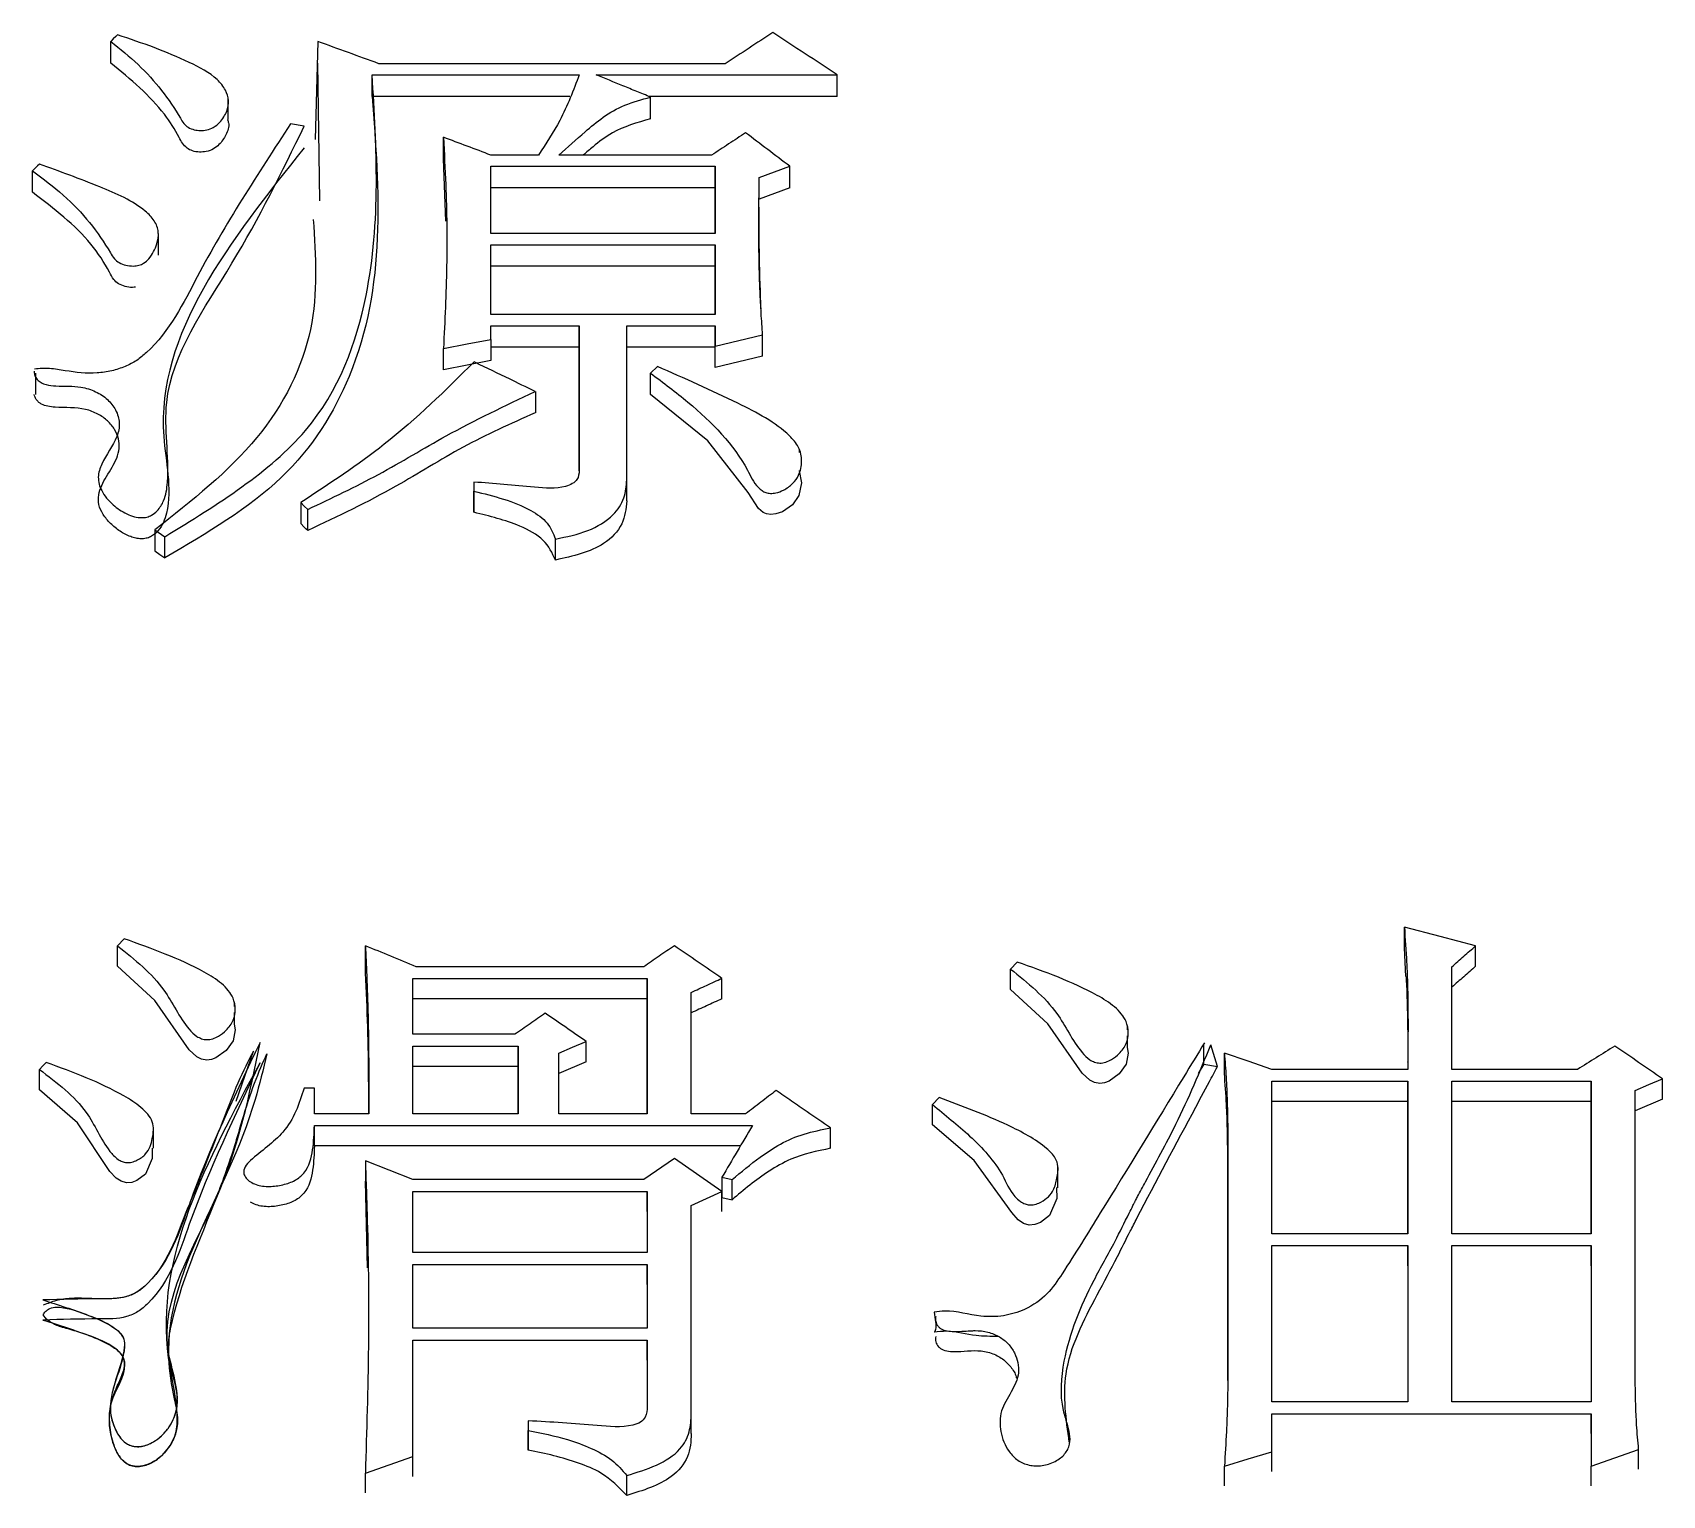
# Model space of a CAD drawing. Header units: millimetres. Extents: x 2371 to 4515, y 843 to 2359.
# Drawn here: x 2886.51 to 2891.7, y 2116.83 to 2121.49 of the extents above; entities that cross this region are included whole.
import ezdxf

# ---------------------------------------------------------------- set-up
doc = ezdxf.new("R2010")
doc.units = ezdxf.units.MM

msp = doc.modelspace()

# ---------------------------------------------------------------- linework, layer by layer
at = {"color": 7, "linetype": 'Continuous', "lineweight": 25}
for p, q in [((2886.7548, 2121.3902), (2886.7548, 2121.4593)), ((2887.4146, 2121.4593), (2887.4066, 2121.1476)), ((2887.4216, 2120.9517), (2887.4146, 2121.3901)), ((2888.7127, 2121.3885), (2887.6093, 2121.3885)), ((2887.5877, 2121.353), (2888.2475, 2121.353)), ((2887.5877, 2121.2841), (2887.5877, 2121.353)), ((2888.3016, 2121.353), (2889.0697, 2121.353)), ((2889.0697, 2121.2841), (2889.0697, 2121.353)), ((2887.1288, 2121.2105), (2887.1288, 2121.2802)), ((2888.218, 2121.2841), (2887.5877, 2121.2841)), ((2889.0697, 2121.2841), (2888.47, 2121.2841)), ((2888.4747, 2121.2132), (2888.4747, 2121.2821)), ((2887.3714, 2121.1898), (2887.3281, 2121.1969)), ((2887.8149, 2121.0855), (2887.8149, 2121.1542)), ((2887.8228, 2120.8873), (2887.8149, 2121.0855)), ((2888.1178, 2121.0973), (2887.9663, 2121.0973)), ((2887.9663, 2121.0617), (2888.6802, 2121.0617)), ((2887.9663, 2120.8476), (2887.9663, 2121.0617)), ((2888.6694, 2121.0973), (2888.1827, 2121.0973)), ((2888.6802, 2121.0617), (2888.6802, 2120.8476)), ((2888.6802, 2120.9931), (2888.6802, 2121.0617)), ((2888.9182, 2120.9931), (2888.9182, 2121.0617)), ((2886.506, 2120.9789), (2886.506, 2121.0475)), ((2888.8209, 2120.9575), (2888.8209, 2121.0261)), ((2888.6802, 2120.9931), (2887.9663, 2120.9931)), ((2888.6802, 2120.8476), (2888.6802, 2120.9931)), ((2888.9182, 2120.9931), (2888.8209, 2120.9575)), ((2886.9069, 2120.7791), (2886.9069, 2120.8481)), ((2888.6802, 2120.8476), (2887.9663, 2120.8476)), ((2887.9663, 2120.8118), (2888.6802, 2120.8118)), ((2887.9663, 2120.5897), (2887.9663, 2120.8118)), ((2888.6802, 2120.8118), (2888.6802, 2120.5897)), ((2888.6802, 2120.7436), (2888.6802, 2120.8118)), ((2888.6802, 2120.7436), (2887.9663, 2120.7436)), ((2888.6802, 2120.5897), (2888.6802, 2120.7436)), ((2888.6802, 2120.5897), (2887.9663, 2120.5897)), ((2887.9663, 2120.5538), (2888.2476, 2120.5538)), ((2887.9663, 2120.5106), (2887.9663, 2120.5538)), ((2888.2476, 2120.5538), (2888.2476, 2120.0922)), ((2888.2476, 2120.4858), (2888.2476, 2120.5538)), ((2888.399, 2120.5538), (2888.6802, 2120.5538)), ((2888.399, 2120.0633), (2888.399, 2120.5538)), ((2888.6802, 2120.5538), (2888.6802, 2120.4891)), ((2888.6802, 2120.4858), (2888.6802, 2120.5538)), ((2887.8149, 2120.414), (2887.8149, 2120.4819)), ((2887.9663, 2120.5106), (2887.9663, 2120.4428)), ((2888.2476, 2120.4858), (2887.9663, 2120.4858)), ((2888.2476, 2120.0922), (2888.2476, 2120.4858)), ((2888.6802, 2120.4858), (2888.399, 2120.4858)), ((2888.6802, 2120.4212), (2888.6802, 2120.4891)), ((2888.6802, 2120.4212), (2888.6802, 2120.4858)), ((2888.8317, 2120.4571), (2888.8317, 2120.525)), ((2887.9663, 2120.4428), (2887.8149, 2120.414)), ((2888.8317, 2120.4571), (2888.6802, 2120.4212)), ((2886.5168, 2120.3345), (2886.5168, 2120.4022)), ((2888.4964, 2120.4243), (2888.4747, 2120.4027)), ((2888.1077, 2120.3447), (2888.1077, 2120.277)), ((2888.9495, 2120.1503), (2888.9495, 2120.1593)), ((2888.399, 2119.996), (2888.399, 2120.0633)), ((2888.9495, 2120.0912), (2888.9495, 2120.0925)), ((2887.9122, 2120.056), (2887.9122, 2120.0271)), ((2887.9122, 2120.056), (2887.9122, 2119.9887)), ((2887.9122, 2119.9598), (2887.9122, 2120.0271)), ((2887.3606, 2119.9908), (2887.3606, 2119.9236)), ((2887.3825, 2119.9016), (2887.3825, 2119.9688)), ((2886.8954, 2119.9038), (2886.9278, 2119.882)), ((2886.8954, 2119.9038), (2886.8954, 2119.8367)), ((2886.9278, 2119.815), (2886.9278, 2119.882)), ((2888.1718, 2119.8077), (2888.1718, 2119.8747)), ((2890.8762, 2118.573), (2890.8762, 2118.6384)), ((2886.7981, 2118.6014), (2886.7764, 2118.5792)), ((2886.7764, 2118.5138), (2886.7764, 2118.5792)), ((2887.5661, 2118.5138), (2887.5661, 2118.5792)), ((2890.8807, 2118.4813), (2890.8762, 2118.573)), ((2891.1033, 2118.5138), (2891.1033, 2118.5792)), ((2888.4531, 2118.5125), (2887.7283, 2118.5125)), ((2889.643, 2118.5273), (2889.6214, 2118.5051)), ((2891.0276, 2118.1854), (2891.0276, 2118.5125)), ((2887.7175, 2118.4754), (2888.4639, 2118.4754)), ((2887.7175, 2118.2971), (2887.7175, 2118.4754)), ((2888.4639, 2118.4754), (2888.4639, 2118.0436)), ((2888.4639, 2118.4101), (2888.4639, 2118.4754)), ((2888.7019, 2118.4101), (2888.7019, 2118.4754)), ((2889.6214, 2118.4398), (2889.6214, 2118.5051)), ((2888.4639, 2118.4101), (2887.7175, 2118.4101)), ((2888.4639, 2118.0436), (2888.4639, 2118.4101)), ((2888.6046, 2118.0436), (2888.6045, 2118.4308)), ((2887.1496, 2118.3862), (2887.1496, 2118.3956)), ((2887.1496, 2118.3305), (2887.1496, 2118.3664)), ((2889.9946, 2118.3119), (2889.9946, 2118.3212)), ((2888.042, 2118.2971), (2887.7175, 2118.2971)), ((2887.7175, 2118.2598), (2888.0529, 2118.2598)), ((2887.7175, 2118.0436), (2887.7175, 2118.2598)), ((2888.0529, 2118.2598), (2888.0529, 2118.0436)), ((2888.0529, 2118.1949), (2888.0529, 2118.2598)), ((2888.2692, 2118.2097), (2888.2692, 2118.2747)), ((2889.9946, 2118.2562), (2889.9946, 2118.292)), ((2890.2812, 2118.1949), (2890.2596, 2118.2636)), ((2887.155, 2118.0837), (2887.2095, 2118.2432)), ((2888.0529, 2118.1949), (2887.7175, 2118.1949)), ((2888.0529, 2118.0436), (2888.0529, 2118.1949)), ((2888.1827, 2118.0436), (2888.1827, 2118.2375)), ((2888.2692, 2118.2097), (2888.1827, 2118.1726)), ((2890.2379, 2118.2023), (2890.2194, 2118.1721)), ((2890.2379, 2118.2023), (2890.2812, 2118.1949)), ((2890.3029, 2118.1726), (2890.3029, 2118.2375)), ((2890.887, 2118.1854), (2890.4543, 2118.1854)), ((2890.4543, 2118.1481), (2890.887, 2118.1481)), ((2890.4543, 2117.6618), (2890.4543, 2118.1481)), ((2890.887, 2118.1481), (2890.887, 2117.6617)), ((2890.887, 2118.0833), (2890.887, 2118.1481)), ((2891.4279, 2118.1854), (2891.0276, 2118.1854)), ((2891.0276, 2118.1481), (2891.4711, 2118.1481)), ((2891.0276, 2117.6617), (2891.0276, 2118.1481)), ((2891.4711, 2118.1481), (2891.4711, 2117.6617)), ((2891.4711, 2118.0833), (2891.4711, 2118.1481)), ((2891.6983, 2118.0907), (2891.6983, 2118.1555)), ((2887.4038, 2118.1257), (2887.3714, 2118.1257)), ((2887.4038, 2118.0436), (2887.4038, 2118.1257)), ((2889.3942, 2118.0959), (2889.3726, 2118.0735)), ((2891.6118, 2117.1871), (2891.6118, 2118.1183)), ((2891.6983, 2118.0907), (2891.6118, 2118.0535)), ((2887.5769, 2118.0436), (2887.4038, 2118.0436)), ((2888.0529, 2118.0436), (2887.7175, 2118.0436)), ((2888.4639, 2118.0436), (2888.1827, 2118.0436)), ((2888.7776, 2118.0436), (2888.6046, 2118.0436)), ((2889.3726, 2118.0088), (2889.3726, 2118.0735)), ((2890.887, 2118.0833), (2890.4543, 2118.0833)), ((2890.887, 2117.6617), (2890.887, 2118.0833)), ((2891.4711, 2118.0833), (2891.0276, 2118.0833)), ((2891.4711, 2117.6617), (2891.4711, 2118.0833)), ((2886.8907, 2117.9349), (2886.8907, 2117.9995)), ((2887.4038, 2118.0063), (2888.7993, 2118.0063)), ((2887.4038, 2117.9417), (2887.4038, 2118.0063)), ((2889.0481, 2117.9342), (2889.0481, 2117.9988)), ((2888.761, 2117.9417), (2887.4038, 2117.9417)), ((2890.3137, 2117.9839), (2890.3137, 2117.1947)), ((2890.3137, 2117.9839), (2890.3137, 2117.9193)), ((2887.7175, 2117.8342), (2887.5661, 2117.8941)), ((2887.5661, 2117.8941), (2887.5661, 2117.8296)), ((2888.5505, 2117.9016), (2888.4531, 2117.8342)), ((2888.7019, 2117.7968), (2888.5505, 2117.9016)), ((2890.3137, 2117.1947), (2890.3137, 2117.9193)), ((2887.1786, 2117.8588), (2887.1786, 2117.8584)), ((2888.4531, 2117.8342), (2887.7175, 2117.8342)), ((2888.7019, 2117.8417), (2888.7344, 2117.8342)), ((2888.7019, 2117.8417), (2888.7019, 2117.7773)), ((2888.7344, 2117.7698), (2888.7344, 2117.8342)), ((2889.7727, 2117.8081), (2889.7727, 2117.873)), ((2887.5728, 2117.5535), (2887.5661, 2117.8296)), ((2887.7175, 2117.7968), (2888.4639, 2117.7968)), ((2887.7175, 2117.6017), (2887.7175, 2117.7968)), ((2888.4639, 2117.7968), (2888.4639, 2117.6017)), ((2888.4639, 2117.7324), (2888.4639, 2117.7968)), ((2888.6046, 2117.7518), (2888.7019, 2117.7968)), ((2888.7019, 2117.7324), (2888.7019, 2117.7968)), ((2888.6046, 2117.0888), (2888.6046, 2117.7518)), ((2888.7019, 2117.7773), (2888.7344, 2117.7698)), ((2890.887, 2117.6617), (2890.4543, 2117.6618)), ((2890.4543, 2117.6242), (2890.887, 2117.6242)), ((2890.4543, 2117.1267), (2890.4543, 2117.6242)), ((2890.887, 2117.6242), (2890.887, 2117.1267)), ((2890.887, 2117.5601), (2890.887, 2117.6242)), ((2891.4711, 2117.6617), (2891.0276, 2117.6617)), ((2891.0276, 2117.6242), (2891.4711, 2117.6242)), ((2891.0276, 2117.1267), (2891.0276, 2117.6242)), ((2891.4711, 2117.6242), (2891.4711, 2117.1267)), ((2891.4711, 2117.5601), (2891.4711, 2117.6242)), ((2888.4639, 2117.6017), (2887.7175, 2117.6017)), ((2887.7175, 2117.5641), (2888.4639, 2117.5641)), ((2887.7175, 2117.3608), (2887.7175, 2117.5641)), ((2888.4639, 2117.5641), (2888.4639, 2117.3608)), ((2888.4639, 2117.5001), (2888.4639, 2117.5641)), ((2889.3834, 2117.3878), (2889.3834, 2117.3984)), ((2888.4639, 2117.3608), (2887.7175, 2117.3608)), ((2887.7175, 2117.3231), (2888.4639, 2117.3231)), ((2887.7175, 2116.9525), (2887.7175, 2117.3231)), ((2888.4639, 2117.3231), (2888.4639, 2117.1115)), ((2888.4639, 2117.2594), (2888.4639, 2117.3231)), ((2890.887, 2117.1267), (2890.4543, 2117.1267)), ((2891.4711, 2117.1267), (2891.0276, 2117.1267)), ((2888.0853, 2117.0661), (2888.0853, 2117.0358)), ((2888.0853, 2117.0661), (2888.0853, 2117.0028)), ((2888.6046, 2117.0255), (2888.6046, 2117.0888)), ((2890.4543, 2117.0888), (2891.4711, 2117.0888)), ((2890.4543, 2116.9676), (2890.4543, 2117.0888)), ((2891.4711, 2117.0888), (2891.4711, 2116.9221)), ((2891.4711, 2117.0255), (2891.4711, 2117.0888)), ((2888.0853, 2116.9725), (2888.0853, 2117.0358)), ((2887.5661, 2116.8994), (2887.7175, 2116.9525)), ((2887.7175, 2116.8893), (2887.7175, 2116.9525)), ((2890.4543, 2116.9045), (2890.4543, 2116.9676)), ((2891.6226, 2116.912), (2891.6226, 2116.9752)), ((2887.5661, 2116.8363), (2887.5661, 2116.8994)), ((2890.3029, 2116.859), (2890.3029, 2116.9221)), ((2891.4711, 2116.859), (2891.4711, 2116.9221)), ((2888.399, 2116.8286), (2888.399, 2116.8918))]:
    msp.add_line(p, q, dxfattribs=at)
at = {"color": 7, "linetype": 'Continuous', "lineweight": 25, "flags": 128}
for points in [[(2886.7764, 2121.4805), (2886.7709, 2121.4751), (2886.7629, 2121.4672), (2886.7548, 2121.4593)], [(2886.5276, 2121.0689), (2886.5221, 2121.0634), (2886.5141, 2121.0555), (2886.506, 2121.0475)], [(2888.8209, 2121.0261), (2888.8696, 2121.0439), (2888.9182, 2121.0617)], [(2887.8149, 2120.4819), (2887.8906, 2120.4963), (2887.9663, 2120.5106)], [(2888.6802, 2120.4891), (2888.756, 2120.507), (2888.8317, 2120.525)], [(2888.4747, 2120.335), (2888.4747, 2120.3597), (2888.4747, 2120.3812), (2888.4747, 2120.4027)], [(2888.9483, 2120.0913), (2888.956, 2120.054), (2888.9472, 2120.0128), (2888.9271, 2119.9838), (2888.8946, 2119.9616), (2888.8742, 2119.9546), (2888.8574, 2119.9527), (2888.8446, 2119.9544), (2888.8333, 2119.9592), (2888.8183, 2119.9714), (2888.7852, 2120.0232), (2888.657, 2120.1871), (2888.4747, 2120.335), (2888.4747, 2120.335)], [(2887.3606, 2119.9908), (2887.3715, 2119.9798), (2887.3824, 2119.9689)], [(2887.3824, 2119.9017), (2887.3769, 2119.9072), (2887.3714, 2119.9127), (2887.3606, 2119.9236)], [(2886.8954, 2119.8367), (2886.9116, 2119.8258), (2886.9278, 2119.815)], [(2891.1033, 2118.5792), (2890.9898, 2118.6088), (2890.8762, 2118.6384)], [(2887.148, 2118.3291), (2887.1516, 2118.3113), (2887.1449, 2118.2768), (2887.1227, 2118.2452), (2887.0903, 2118.2223), (2887.0757, 2118.2169), (2887.0609, 2118.2151), (2887.0446, 2118.2181), (2887.0294, 2118.2257), (2887.0051, 2118.2482), (2886.8959, 2118.4045), (2886.7764, 2118.5138), (2886.7764, 2118.5138)], [(2889.993, 2118.2548), (2889.9965, 2118.237), (2889.9898, 2118.2025), (2889.9676, 2118.1709), (2889.9353, 2118.1479), (2889.9207, 2118.1426), (2889.9059, 2118.1407), (2889.8895, 2118.1438), (2889.8743, 2118.1513), (2889.85, 2118.1738), (2889.7408, 2118.3303), (2889.6214, 2118.4398), (2889.6214, 2118.4398)], [(2888.1827, 2118.2375), (2888.2259, 2118.2561), (2888.2692, 2118.2747)], [(2890.2379, 2118.2023), (2890.2379, 2118.2315), (2890.2379, 2118.2494), (2890.2379, 2118.2673)], [(2886.5493, 2118.2077), (2886.5384, 2118.1966), (2886.5276, 2118.1854)], [(2890.4543, 2118.1854), (2890.3786, 2118.2114), (2890.3029, 2118.2375)], [(2886.5276, 2118.1205), (2886.5276, 2118.1446), (2886.5276, 2118.165), (2886.5276, 2118.1854)], [(2891.6118, 2118.1183), (2891.655, 2118.1369), (2891.6983, 2118.1555)], [(2886.8873, 2117.9349), (2886.8874, 2117.9011), (2886.866, 2117.8517), (2886.8384, 2117.8316), (2886.8219, 2117.8256), (2886.8052, 2117.8241), (2886.7877, 2117.8289), (2886.772, 2117.8389), (2886.7524, 2117.8598), (2886.6492, 2118.015), (2886.5276, 2118.1205), (2886.5276, 2118.1205)], [(2889.7685, 2117.809), (2889.769, 2117.7737), (2889.7461, 2117.7198), (2889.7167, 2117.6976), (2889.6991, 2117.691), (2889.6813, 2117.6894), (2889.6626, 2117.6948), (2889.646, 2117.706), (2889.6254, 2117.7292), (2889.5056, 2117.8948), (2889.3726, 2118.0088), (2889.3726, 2118.0088)], [(2890.3029, 2116.9221), (2890.3786, 2116.9449), (2890.4543, 2116.9676)], [(2891.4711, 2116.9221), (2891.5469, 2116.9487), (2891.6226, 2116.9752)]]:
    msp.add_lwpolyline(points, dxfattribs=at)
at = {"color": 7, "linetype": 'Continuous', "lineweight": 25}
for points, knots in [([(2886.7548, 2121.4593), (2886.7848, 2121.4353), (2886.8753, 2121.3627), (2886.9455, 2121.27), (2886.9863, 2121.1986), (2887.0009, 2121.185), (2887.0199, 2121.1776), (2887.0408, 2121.1751), (2887.0621, 2121.1771), (2887.0845, 2121.1859), (2887.1079, 2121.2058), (2887.1262, 2121.2351), (2887.1328, 2121.2711), (2887.1219, 2121.3064), (2887.0851, 2121.3525), (2887.002, 2121.3956), (2886.8942, 2121.441), (2886.8158, 2121.4673), (2886.7764, 2121.4805)], [0, 0, 0, 0, 0.117103, 0.353724, 0.376614, 0.395602, 0.414782, 0.431323, 0.450524, 0.470069, 0.496423, 0.543443, 0.584386, 0.625263, 0.671715, 0.773941, 0.886489, 1, 1, 1, 1]), ([(2888.8641, 2121.4876), (2888.8389, 2121.4711), (2888.7884, 2121.438), (2888.7379, 2121.405), (2888.7127, 2121.3885)], [0, 0, 0, 0, 0.499999, 1, 1, 1, 1]), ([(2889.0697, 2121.353), (2889.0354, 2121.3755), (2888.9669, 2121.4204), (2888.8984, 2121.4652), (2888.8641, 2121.4876)], [0, 0, 0, 0, 0.5, 1, 1, 1, 1]), ([(2887.1269, 2121.2106), (2887.1282, 2121.2071), (2887.134, 2121.1911), (2887.1234, 2121.1625), (2887.1055, 2121.1346), (2887.0831, 2121.1165), (2887.061, 2121.108), (2887.0374, 2121.1063), (2887.0155, 2121.1098), (2886.9958, 2121.1196), (2886.9824, 2121.1354), (2886.9634, 2121.1729), (2886.9244, 2121.2347), (2886.849, 2121.3135), (2886.7864, 2121.3645), (2886.7548, 2121.3902)], [0, 0, 0, 0, 0.021403, 0.100058, 0.170578, 0.207877, 0.245607, 0.2775, 0.3105, 0.342312, 0.37979, 0.420748, 0.584742, 0.790782, 1, 1, 1, 1]), ([(2886.9278, 2119.882), (2887.0957, 2119.9854), (2887.4253, 2120.1883), (2887.6248, 2120.7381), (2887.6018, 2121.12), (2887.5877, 2121.353)], [0, 0, 0, 0, 0.287943, 0.565415, 1, 1, 1, 1]), ([(2888.2475, 2121.353), (2888.2289, 2121.304), (2888.1957, 2121.2162), (2888.1417, 2121.1337), (2888.1178, 2121.0973)], [0, 0, 0, 0, 0.557901, 1, 1, 1, 1]), ([(2888.4747, 2121.2821), (2888.4601, 2121.2881), (2888.4308, 2121.3001), (2888.3731, 2121.3238), (2888.33, 2121.3414), (2888.3016, 2121.353)], [0, 0, 0, 0, 0.253937, 0.507874, 1, 1, 1, 1]), ([(2887.5877, 2121.2841), (2887.6105, 2120.9825), (2887.6423, 2120.5607), (2887.3246, 2120.048), (2887.0616, 2119.8936), (2886.9278, 2119.815)], [0, 0, 0, 0, 0.5518, 0.771887, 1, 1, 1, 1]), ([(2888.1827, 2121.0973), (2888.2103, 2121.1222), (2888.256, 2121.1632), (2888.3218, 2121.2195), (2888.3914, 2121.2594), (2888.4467, 2121.2745), (2888.4747, 2121.2821)], [0, 0, 0, 0, 0.3349013, 0.5525999, 0.7736255, 1, 1, 1, 1]), ([(2888.4747, 2121.2132), (2888.4318, 2121.2006), (2888.3618, 2121.1802), (2888.2994, 2121.1312), (2888.2705, 2121.1063), (2888.2601, 2121.0973)], [0, 0, 0, 0, 0.503492, 0.820845, 1, 1, 1, 1]), ([(2886.5112, 2120.4089), (2886.5115, 2120.4043), (2886.512, 2120.395), (2886.5202, 2120.3824), (2886.5326, 2120.3722), (2886.5531, 2120.3644), (2886.5964, 2120.3601), (2886.6513, 2120.3635), (2886.7083, 2120.3456), (2886.7467, 2120.3199), (2886.7735, 2120.2852), (2886.7857, 2120.244), (2886.7729, 2120.1834), (2886.7306, 2120.131), (2886.7111, 2120.0713), (2886.7241, 2120.0246), (2886.7579, 2119.9846), (2886.7966, 2119.9577), (2886.829, 2119.9453), (2886.8512, 2119.9419), (2886.8702, 2119.9438), (2886.8878, 2119.9511), (2886.9081, 2119.9681), (2886.9299, 2120.0034), (2886.9455, 2120.1205), (2886.893, 2120.3854), (2887.1581, 2120.7535), (2887.3001, 2121.0441), (2887.3714, 2121.1898)], [0, 0, 0, 0, 0.006979, 0.013925, 0.020645, 0.027359, 0.039158, 0.068779, 0.087565, 0.106337, 0.125711, 0.147046, 0.168852, 0.216529, 0.237968, 0.259695, 0.286308, 0.307882, 0.318004, 0.326525, 0.332753, 0.33899, 0.348555, 0.366353, 0.396306, 0.524136, 0.761431, 1, 1, 1, 1]), ([(2887.3281, 2121.1969), (2887.2239, 2121.0376), (2887.0674, 2120.7983), (2886.9399, 2120.5279), (2886.8389, 2120.4427), (2886.8012, 2120.4231), (2886.7582, 2120.4093), (2886.6937, 2120.3993), (2886.6263, 2120.4073), (2886.5611, 2120.4197), (2886.528, 2120.4172), (2886.5122, 2120.416)], [0, 0, 0, 0, 0.492538, 0.740191, 0.77071, 0.80144, 0.832707, 0.864862, 0.933359, 0.96806, 1, 1, 1, 1]), ([(2887.8149, 2121.1542), (2887.8175, 2121.104), (2887.8247, 2120.9674), (2887.8279, 2120.7434), (2887.8192, 2120.5691), (2887.8149, 2120.4819)], [0, 0, 0, 0, 0.225447, 0.61244, 1, 1, 1, 1]), ([(2888.7776, 2121.1684), (2888.7596, 2121.1566), (2888.7235, 2121.1329), (2888.6875, 2121.1092), (2888.6694, 2121.0973)], [0, 0, 0, 0, 0.499999, 1, 1, 1, 1]), ([(2888.9182, 2121.0617), (2888.8948, 2121.0795), (2888.8479, 2121.1151), (2888.801, 2121.1507), (2888.7776, 2121.1684)], [0, 0, 0, 0, 0.499999, 1, 1, 1, 1]), ([(2887.3714, 2121.121), (2887.1358, 2120.8247), (2886.8419, 2120.4548), (2886.954, 2120.0272), (2886.9241, 2119.9274), (2886.9102, 2119.9047), (2886.8952, 2119.8898), (2886.8825, 2119.8814), (2886.8677, 2119.8762), (2886.8516, 2119.875), (2886.8348, 2119.8772), (2886.8113, 2119.8841), (2886.7829, 2119.8993), (2886.7532, 2119.9235), (2886.7297, 2119.9523), (2886.7152, 2119.9834), (2886.7146, 2120.0258), (2886.7412, 2120.0749), (2886.7718, 2120.1216), (2886.7837, 2120.1628), (2886.7812, 2120.1941), (2886.7686, 2120.2242), (2886.7464, 2120.2515), (2886.715, 2120.2738), (2886.6593, 2120.2957), (2886.6021, 2120.2919), (2886.5547, 2120.2966), (2886.537, 2120.3024), (2886.5256, 2120.3099), (2886.5187, 2120.3173), (2886.5134, 2120.3256), (2886.512, 2120.3316), (2886.5114, 2120.3345)], [0, 0, 0, 0, 0.497456, 0.620857, 0.636346, 0.651276, 0.658077, 0.664325, 0.67016, 0.675991, 0.682204, 0.688976, 0.70417, 0.720933, 0.738108, 0.754604, 0.770049, 0.801248, 0.833208, 0.848775, 0.864425, 0.880247, 0.89615, 0.91217, 0.928663, 0.965077, 0.973828, 0.982053, 0.986245, 0.990754, 0.995583, 1, 1, 1, 1]), ([(2886.506, 2121.0475), (2886.5395, 2121.0222), (2886.641, 2120.9458), (2886.7203, 2120.8463), (2886.7641, 2120.768), (2886.7814, 2120.754), (2886.8028, 2120.746), (2886.8247, 2120.7433), (2886.8448, 2120.7457), (2886.8625, 2120.7535), (2886.8857, 2120.7757), (2886.9021, 2120.8099), (2886.91, 2120.8522), (2886.8963, 2120.8893), (2886.8403, 2120.9453), (2886.7098, 2121.0028), (2886.592, 2121.0455), (2886.5276, 2121.0689)], [0, 0, 0, 0, 0.118687, 0.359196, 0.382949, 0.402078, 0.421221, 0.441113, 0.455768, 0.470498, 0.490908, 0.548404, 0.590662, 0.633125, 0.674263, 0.821867, 1, 1, 1, 1]), ([(2888.8317, 2120.525), (2888.8301, 2120.548), (2888.8277, 2120.5826), (2888.8251, 2120.6286), (2888.8234, 2120.6631), (2888.8225, 2120.689), (2888.8218, 2120.7091), (2888.8214, 2120.7235), (2888.821, 2120.7407), (2888.8207, 2120.758), (2888.8204, 2120.7723), (2888.8202, 2120.7867), (2888.82, 2120.801), (2888.8199, 2120.8182), (2888.8198, 2120.8355), (2888.8198, 2120.8527), (2888.8198, 2120.867), (2888.8198, 2120.8813), (2888.8198, 2120.8957), (2888.8199, 2120.9129), (2888.82, 2120.9272), (2888.8201, 2120.9386), (2888.8201, 2120.9472), (2888.8202, 2120.9544), (2888.8202, 2120.9615), (2888.8203, 2120.9687), (2888.8204, 2120.9773), (2888.8205, 2120.9859), (2888.8205, 2120.993), (2888.8206, 2121.0002), (2888.8207, 2121.0059), (2888.8207, 2121.0116), (2888.8208, 2121.0159), (2888.8208, 2121.0207), (2888.8209, 2121.0241), (2888.8209, 2121.0261)], [0, 0, 0, 0, 0.137495, 0.206243, 0.274991, 0.343739, 0.360926, 0.3953, 0.429674, 0.464048, 0.498422, 0.515609, 0.549982, 0.584356, 0.61873, 0.653104, 0.687478, 0.704665, 0.739038, 0.773412, 0.807786, 0.824973, 0.84216, 0.859347, 0.86794, 0.885127, 0.902314, 0.919501, 0.936688, 0.945281, 0.962468, 0.971061, 0.979655, 0.988248, 1, 1, 1, 1]), ([(2886.8342, 2120.6769), (2886.8308, 2120.6765), (2886.8197, 2120.6752), (2886.8004, 2120.6786), (2886.7792, 2120.687), (2886.7615, 2120.7028), (2886.7392, 2120.7477), (2886.6949, 2120.8179), (2886.6071, 2120.9013), (2886.5399, 2120.9529), (2886.506, 2120.9789)], [0, 0, 0, 0, 0.018476, 0.061789, 0.105489, 0.149477, 0.212223, 0.462546, 0.729106, 1, 1, 1, 1]), ([(2888.8267, 2120.6082), (2888.8267, 2120.6082), (2888.8267, 2120.6081), (2888.8252, 2120.6474), (2888.8215, 2120.7527), (2888.8208, 2120.8453), (2888.8207, 2120.9038), (2888.8207, 2120.9283), (2888.8207, 2120.9307), (2888.8206, 2120.932)], [0, 0, 0, 0, 0.00357, 0.023068, 0.457318, 0.686208, 0.826116, 0.905274, 1, 1, 1, 1]), ([(2887.4001, 2120.8926), (2887.4077, 2120.7756), (2887.4231, 2120.5372), (2887.2459, 2120.1798), (2887.0134, 2119.9967), (2886.8954, 2119.9038)], [0, 0, 0, 0, 0.322113, 0.656114, 1, 1, 1, 1]), ([(2887.9124, 2120.4386), (2887.8213, 2120.3484), (2887.6573, 2120.1859), (2887.4519, 2120.0508), (2887.3606, 2119.9908)], [0, 0, 0, 0, 0.55543, 1, 1, 1, 1]), ([(2888.1074, 2120.3449), (2888.0792, 2120.3584), (2888.0326, 2120.3808), (2887.9676, 2120.4121), (2887.9308, 2120.4298), (2887.9124, 2120.4386)], [0, 0, 0, 0, 0.433599, 0.716799, 1, 1, 1, 1]), ([(2886.5168, 2120.3349), (2886.5168, 2120.3378), (2886.5168, 2120.3423), (2886.5168, 2120.3471), (2886.5168, 2120.3491), (2886.5168, 2120.3495), (2886.5168, 2120.3496), (2886.5168, 2120.3574), (2886.5168, 2120.3652), (2886.5168, 2120.3885), (2886.5168, 2120.3969), (2886.5168, 2120.4026)], [0, 0, 0, 0, 0.098322, 0.150223, 0.156042, 0.157925, 0.159189, 0.159644, 0.360233, 0.564728, 1, 1, 1, 1]), ([(2888.4747, 2120.4027), (2888.5151, 2120.3726), (2888.6368, 2120.2815), (2888.7565, 2120.1582), (2888.8042, 2120.0513), (2888.8285, 2120.0289), (2888.8416, 2120.0217), (2888.8573, 2120.0192), (2888.8771, 2120.0216), (2888.9026, 2120.0314), (2888.9293, 2120.0504), (2888.951, 2120.0821), (2888.9591, 2120.1226), (2888.9502, 2120.1675), (2888.8887, 2120.2379), (2888.7298, 2120.3213), (2888.5824, 2120.3863), (2888.4964, 2120.4243)], [0, 0, 0, 0, 0.117023, 0.353532, 0.409689, 0.421913, 0.431957, 0.442101, 0.453679, 0.472075, 0.49977, 0.527462, 0.568321, 0.610802, 0.649012, 0.795156, 1, 1, 1, 1]), ([(2887.3825, 2119.9688), (2887.4589, 2120.0049), (2887.6118, 2120.0772), (2887.8389, 2120.2173), (2888.0113, 2120.299), (2888.1073, 2120.3445)], [0, 0, 0, 0, 0.306675, 0.613603, 1, 1, 1, 1]), ([(2888.1073, 2120.2769), (2888.0291, 2120.2417), (2887.8735, 2120.1719), (2887.6499, 2120.0283), (2887.478, 2119.9469), (2887.3825, 2119.9016)], [0, 0, 0, 0, 0.309662, 0.616334, 1, 1, 1, 1]), ([(2888.2476, 2120.0922), (2888.2467, 2120.0825), (2888.2453, 2120.0669), (2888.2261, 2120.05), (2888.1819, 2120.0327), (2888.0711, 2120.0437), (2887.9754, 2120.0512), (2887.9122, 2120.056)], [0, 0, 0, 0, 0.100834, 0.16221, 0.226726, 0.489604, 1, 1, 1, 1]), ([(2888.1718, 2119.8747), (2888.2072, 2119.8819), (2888.2766, 2119.8959), (2888.3554, 2119.944), (2888.3945, 2120.0044), (2888.3975, 2120.0437), (2888.399, 2120.0633)], [0, 0, 0, 0, 0.292672, 0.574648, 0.788772, 1, 1, 1, 1]), ([(2887.9122, 2120.0271), (2887.9759, 2120.0113), (2888.0637, 2119.9895), (2888.1503, 2119.928), (2888.1647, 2119.8923), (2888.1718, 2119.8747)], [0, 0, 0, 0, 0.572425, 0.789887, 1, 1, 1, 1]), ([(2887.9122, 2119.9887), (2887.9122, 2119.9855), (2887.9122, 2119.9801), (2887.9122, 2119.9725), (2887.9122, 2119.9662), (2887.9122, 2119.9619), (2887.9122, 2119.9598)], [0, 0, 0, 0, 0.34, 0.56, 0.78, 1, 1, 1, 1]), ([(2888.1718, 2119.8077), (2888.1614, 2119.8298), (2888.1401, 2119.8751), (2888.0421, 2119.9277), (2887.9619, 2119.9475), (2887.9122, 2119.9598)], [0, 0, 0, 0, 0.267334, 0.547158, 1, 1, 1, 1]), ([(2888.399, 2119.996), (2888.3965, 2119.9711), (2888.3914, 2119.9207), (2888.3167, 2119.8402), (2888.2274, 2119.8202), (2888.1718, 2119.8077)], [0, 0, 0, 0, 0.26941, 0.545308, 1, 1, 1, 1]), ([(2890.8762, 2118.6384), (2890.8789, 2118.6008), (2890.882, 2118.5585), (2890.8841, 2118.5137), (2890.8846, 2118.5019), (2890.8851, 2118.4901), (2890.8856, 2118.4759), (2890.886, 2118.4618), (2890.8864, 2118.4476), (2890.8868, 2118.4335), (2890.8871, 2118.4193), (2890.8873, 2118.4051), (2890.8875, 2118.391), (2890.8876, 2118.3768), (2890.8877, 2118.3626), (2890.8878, 2118.3484), (2890.8879, 2118.3342), (2890.8879, 2118.32), (2890.8878, 2118.3058), (2890.8878, 2118.2916), (2890.8878, 2118.2798), (2890.8877, 2118.2703), (2890.8877, 2118.2632), (2890.8876, 2118.2561), (2890.8876, 2118.249), (2890.8875, 2118.2419), (2890.8874, 2118.2348), (2890.8874, 2118.2277), (2890.8873, 2118.2206), (2890.8873, 2118.2135), (2890.8872, 2118.2064), (2890.8871, 2118.197), (2890.887, 2118.19), (2890.887, 2118.1854)], [0, 0, 0, 0, 0.250151, 0.281419, 0.297053, 0.328322, 0.35959, 0.390858, 0.422126, 0.453395, 0.484663, 0.515931, 0.5472, 0.578468, 0.609736, 0.641004, 0.672273, 0.703541, 0.734809, 0.766077, 0.797346, 0.81298, 0.828614, 0.844248, 0.859882, 0.875516, 0.891151, 0.906785, 0.922419, 0.938053, 0.953687, 0.969321, 1, 1, 1, 1]), ([(2886.7764, 2118.5792), (2886.8315, 2118.5348), (2886.929, 2118.4562), (2886.9755, 2118.343), (2887.0233, 2118.2932), (2887.0437, 2118.2826), (2887.0617, 2118.2789), (2887.0809, 2118.2825), (2887.1023, 2118.2929), (2887.1266, 2118.3118), (2887.1475, 2118.341), (2887.1536, 2118.3768), (2887.1461, 2118.4188), (2887.1102, 2118.4613), (2886.9966, 2118.5307), (2886.8861, 2118.5701), (2886.7981, 2118.6014)], [0, 0, 0, 0, 0.207529, 0.367372, 0.400835, 0.41667, 0.431354, 0.448141, 0.466694, 0.497248, 0.538464, 0.578549, 0.61996, 0.682145, 0.746849, 1, 1, 1, 1]), ([(2887.5661, 2118.5792), (2887.5675, 2118.5477), (2887.5694, 2118.5084), (2887.5712, 2118.4651), (2887.5717, 2118.4513), (2887.5721, 2118.4415), (2887.5724, 2118.4316), (2887.573, 2118.4158), (2887.5735, 2118.4001), (2887.574, 2118.3843), (2887.5744, 2118.3685), (2887.5748, 2118.3527), (2887.5752, 2118.333), (2887.5755, 2118.3172), (2887.5758, 2118.3014), (2887.576, 2118.2856), (2887.5762, 2118.2698), (2887.5764, 2118.254), (2887.5765, 2118.2422), (2887.5766, 2118.2323), (2887.5767, 2118.2224), (2887.5767, 2118.2145), (2887.5768, 2118.2046), (2887.5768, 2118.1967), (2887.5769, 2118.1888), (2887.5769, 2118.1809), (2887.5769, 2118.1729), (2887.5769, 2118.1631), (2887.5769, 2118.1551), (2887.577, 2118.1472), (2887.577, 2118.1393), (2887.577, 2118.1314), (2887.577, 2118.1215), (2887.577, 2118.1136), (2887.577, 2118.1056), (2887.577, 2118.0977), (2887.577, 2118.0898), (2887.577, 2118.0799), (2887.5769, 2118.073), (2887.5769, 2118.066), (2887.5769, 2118.0621), (2887.5769, 2118.0571), (2887.5769, 2118.0531), (2887.5769, 2118.0483), (2887.5769, 2118.0455), (2887.5769, 2118.0436)], [0, 0, 0, 0, 0.176928, 0.221159, 0.243275, 0.254333, 0.276449, 0.298565, 0.342797, 0.364913, 0.387029, 0.431261, 0.453377, 0.497609, 0.519725, 0.54184, 0.586072, 0.608188, 0.630304, 0.65242, 0.663478, 0.685594, 0.696652, 0.718768, 0.729826, 0.740884, 0.763, 0.774058, 0.796174, 0.807232, 0.818289, 0.840405, 0.851463, 0.873579, 0.884637, 0.895695, 0.917811, 0.928869, 0.950985, 0.956514, 0.967572, 0.973101, 0.984159, 0.989688, 1, 1, 1, 1]), ([(2887.7283, 2118.5125), (2887.7013, 2118.5236), (2887.6472, 2118.5458), (2887.5931, 2118.5681), (2887.5661, 2118.5792)], [0, 0, 0, 0, 0.4999992, 1, 1, 1, 1]), ([(2888.5505, 2118.5792), (2888.5342, 2118.5681), (2888.5018, 2118.5458), (2888.4693, 2118.5236), (2888.4531, 2118.5125)], [0, 0, 0, 0, 0.499998, 1, 1, 1, 1]), ([(2888.7019, 2118.4754), (2888.6767, 2118.4927), (2888.6262, 2118.5273), (2888.5757, 2118.5619), (2888.5505, 2118.5792)], [0, 0, 0, 0, 0.4999988, 1, 1, 1, 1]), ([(2891.0276, 2118.5125), (2891.0402, 2118.5236), (2891.0655, 2118.5458), (2891.0907, 2118.5681), (2891.1033, 2118.5792)], [0, 0, 0, 0, 0.5000004, 1, 1, 1, 1]), ([(2887.5768, 2118.0436), (2887.5768, 2118.0854), (2887.5769, 2118.185), (2887.5735, 2118.3417), (2887.5686, 2118.4564), (2887.5661, 2118.5138)], [0, 0, 0, 0, 0.2657714, 0.632843, 1, 1, 1, 1]), ([(2889.6214, 2118.5051), (2889.6764, 2118.4606), (2889.7739, 2118.3819), (2889.8205, 2118.2686), (2889.8683, 2118.2188), (2889.8886, 2118.2081), (2889.9066, 2118.2044), (2889.9259, 2118.2081), (2889.9473, 2118.2184), (2889.9716, 2118.2374), (2889.9925, 2118.2666), (2889.9986, 2118.3025), (2889.991, 2118.3444), (2889.9551, 2118.387), (2889.8416, 2118.4565), (2889.7311, 2118.4959), (2889.643, 2118.5273)], [0, 0, 0, 0, 0.207529, 0.367373, 0.400836, 0.41667, 0.431354, 0.448141, 0.466694, 0.497248, 0.538464, 0.578549, 0.619959, 0.682144, 0.746848, 1, 1, 1, 1]), ([(2891.1033, 2118.5138), (2891.0907, 2118.5027), (2891.0655, 2118.4805), (2891.0402, 2118.4583), (2891.0276, 2118.4472)], [0, 0, 0, 0, 0.499998, 1, 1, 1, 1]), ([(2888.6045, 2118.4308), (2888.6208, 2118.4383), (2888.6532, 2118.4531), (2888.6857, 2118.468), (2888.7019, 2118.4754)], [0, 0, 0, 0, 0.499999, 1, 1, 1, 1]), ([(2890.8825, 2118.4815), (2890.8823, 2118.481), (2890.8819, 2118.4804), (2890.8838, 2118.4366), (2890.8866, 2118.3451), (2890.8871, 2118.2666), (2890.8871, 2118.2202), (2890.8871, 2118.2082), (2890.8872, 2118.209), (2890.8872, 2118.2092)], [0, 0, 0, 0, 0.0810768, 0.1174488, 0.5565368, 0.7543349, 0.8942705, 0.9630501, 1, 1, 1, 1]), ([(2888.7019, 2118.4101), (2888.6857, 2118.4027), (2888.6532, 2118.3879), (2888.6208, 2118.3731), (2888.6045, 2118.3657)], [0, 0, 0, 0, 0.499998, 1, 1, 1, 1]), ([(2888.1394, 2118.364), (2888.1232, 2118.3528), (2888.0907, 2118.3305), (2888.0583, 2118.3082), (2888.042, 2118.2971)], [0, 0, 0, 0, 0.499998, 1, 1, 1, 1]), ([(2888.2692, 2118.2747), (2888.2476, 2118.2896), (2888.2043, 2118.3194), (2888.161, 2118.3491), (2888.1394, 2118.364)], [0, 0, 0, 0, 0.499999, 1, 1, 1, 1]), ([(2886.5385, 2117.4511), (2886.5875, 2117.4356), (2886.6646, 2117.4112), (2886.7492, 2117.3761), (2886.7848, 2117.3476), (2886.7996, 2117.3254), (2886.7959, 2117.2374), (2886.734, 2117.1414), (2886.7672, 2117.0396), (2886.7882, 2117.0064), (2886.8072, 2116.992), (2886.8226, 2116.9855), (2886.8399, 2116.9829), (2886.8586, 2116.985), (2886.8776, 2116.9916), (2886.8998, 2117.0039), (2886.9234, 2117.0232), (2886.9501, 2117.0569), (2886.9844, 2117.1469), (2886.8719, 2117.3973), (2887.1313, 2117.7782), (2887.1975, 2118.1063), (2887.2307, 2118.271)], [0, 0, 0, 0, 0.062139, 0.097741, 0.110846, 0.121745, 0.134474, 0.241844, 0.272517, 0.28985, 0.296872, 0.303283, 0.310072, 0.317098, 0.324991, 0.334204, 0.348814, 0.364868, 0.393646, 0.487371, 0.742662, 1, 1, 1, 1]), ([(2887.2307, 2118.271), (2887.1502, 2118.103), (2887.0295, 2117.8511), (2886.9416, 2117.5643), (2886.8444, 2117.4775), (2886.7921, 2117.4538), (2886.6859, 2117.4552), (2886.5976, 2117.4528), (2886.5385, 2117.4511)], [0, 0, 0, 0, 0.500155, 0.749433, 0.782567, 0.811815, 0.874052, 1, 1, 1, 1]), ([(2890.2397, 2118.2703), (2890.2177, 2118.2343), (2890.1073, 2118.054), (2889.9575, 2117.8079), (2889.8139, 2117.5768), (2889.7422, 2117.4682), (2889.6758, 2117.4208), (2889.5998, 2117.3978), (2889.5115, 2117.3961), (2889.4396, 2117.4199), (2889.3894, 2117.4135), (2889.3779, 2117.412)], [0, 0, 0, 0, 0.101091, 0.505417, 0.686144, 0.747623, 0.809949, 0.856214, 0.902538, 0.977672, 1, 1, 1, 1]), ([(2889.3834, 2117.3984), (2889.3828, 2117.3932), (2889.3817, 2117.3825), (2889.3884, 2117.3699), (2889.3965, 2117.3615), (2889.4076, 2117.3548), (2889.4316, 2117.3491), (2889.4621, 2117.3509), (2889.4896, 2117.3527), (2889.5174, 2117.3541), (2889.5502, 2117.3502), (2889.5869, 2117.335), (2889.6159, 2117.3117), (2889.6353, 2117.283), (2889.6464, 2117.2516), (2889.6494, 2117.2084), (2889.6247, 2117.1571), (2889.5865, 2117.0986), (2889.587, 2117.0309), (2889.6078, 2116.9765), (2889.6379, 2116.9438), (2889.6615, 2116.9307), (2889.6808, 2116.9247), (2889.7013, 2116.922), (2889.7227, 2116.9231), (2889.7437, 2116.9281), (2889.7634, 2116.9365), (2889.7808, 2116.9472), (2889.7946, 2116.9602), (2889.8044, 2116.9752), (2889.8159, 2117.0077), (2889.8045, 2117.0505), (2889.7776, 2117.1362), (2889.79, 2117.2957), (2889.8621, 2117.4742), (2889.9499, 2117.6257), (2889.9884, 2117.7057), (2890.0087, 2117.746), (2890.0148, 2117.7579), (2890.0168, 2117.7618), (2890.0183, 2117.7647), (2890.0213, 2117.7705), (2890.0326, 2117.7917), (2890.0751, 2117.8728), (2890.1639, 2118.0311), (2890.2246, 2118.1786), (2890.2596, 2118.2636)], [0, 0, 0, 0, 0.00737, 0.015009, 0.018555, 0.022128, 0.030111, 0.045178, 0.055064, 0.060343, 0.075509, 0.090437, 0.104896, 0.120548, 0.135595, 0.150698, 0.180779, 0.211233, 0.242231, 0.273349, 0.290015, 0.297441, 0.304692, 0.312416, 0.319982, 0.327794, 0.336224, 0.34425, 0.351944, 0.359644, 0.367692, 0.398957, 0.418859, 0.492604, 0.619034, 0.682459, 0.727701, 0.740175, 0.743874, 0.745883, 0.74615, 0.748384, 0.7547, 0.77878, 0.872725, 1, 1, 1, 1]), ([(2891.5469, 2118.2598), (2891.527, 2118.2474), (2891.4874, 2118.2226), (2891.4477, 2118.1978), (2891.4279, 2118.1854)], [0, 0, 0, 0, 0.5, 1, 1, 1, 1]), ([(2891.6983, 2118.1555), (2891.6731, 2118.1729), (2891.6226, 2118.2077), (2891.5721, 2118.2425), (2891.5469, 2118.2598)], [0, 0, 0, 0, 0.499999, 1, 1, 1, 1]), ([(2886.5276, 2118.1854), (2886.5838, 2118.1427), (2886.6831, 2118.0672), (2886.7256, 2117.9534), (2886.7708, 2117.9025), (2886.7906, 2117.8914), (2886.8059, 2117.8876), (2886.8228, 2117.8895), (2886.8447, 2117.8979), (2886.876, 2117.9207), (2886.889, 2117.9657), (2886.8951, 2118.0201), (2886.8524, 2118.0667), (2886.7434, 2118.136), (2886.6354, 2118.1759), (2886.5493, 2118.2077)], [0, 0, 0, 0, 0.207996, 0.367554, 0.405471, 0.419369, 0.432328, 0.447278, 0.463534, 0.497494, 0.558303, 0.619645, 0.682126, 0.746669, 1, 1, 1, 1]), ([(2887.2307, 2118.206), (2887.1502, 2118.0382), (2887.0294, 2117.7866), (2886.9415, 2117.5), (2886.8442, 2117.4134), (2886.7919, 2117.3899), (2886.6858, 2117.3913), (2886.5975, 2117.3889), (2886.5385, 2117.3872)], [0, 0, 0, 0, 0.500153, 0.749421, 0.782538, 0.811803, 0.874043, 1, 1, 1, 1]), ([(2886.5385, 2117.3872), (2886.591, 2117.3707), (2886.6686, 2117.3464), (2886.7551, 2117.3092), (2886.7879, 2117.281), (2886.7977, 2117.2611), (2886.8042, 2117.2086), (2886.7527, 2117.1459), (2886.7483, 2117.0606), (2886.7572, 2117.0073), (2886.773, 2116.9657), (2886.79, 2116.9412), (2886.8098, 2116.9267), (2886.828, 2116.9205), (2886.8481, 2116.9201), (2886.8733, 2116.9259), (2886.9024, 2116.9411), (2886.9372, 2116.9738), (2886.9665, 2117.0234), (2886.9689, 2117.1269), (2886.8634, 2117.5278), (2887.0627, 2117.8959), (2887.2307, 2118.206)], [0, 0, 0, 0, 0.066326, 0.098069, 0.114802, 0.122366, 0.12991, 0.194026, 0.225577, 0.257771, 0.274923, 0.290948, 0.299033, 0.306308, 0.31368, 0.322028, 0.336671, 0.353914, 0.385654, 0.416675, 0.50855, 1, 1, 1, 1]), ([(2887.2524, 2118.2352), (2887.2406, 2118.1861), (2887.1495, 2117.8066), (2886.8982, 2117.5104), (2886.9508, 2117.1594), (2886.9704, 2117.0793), (2886.9647, 2117.0256), (2886.9427, 2116.9823), (2886.9137, 2116.9503), (2886.8827, 2116.9297), (2886.856, 2116.9212), (2886.837, 2116.9203), (2886.8248, 2116.922), (2886.8138, 2116.9256), (2886.8011, 2116.9325), (2886.7888, 2116.9439), (2886.7758, 2116.9624), (2886.768, 2116.9793), (2886.7636, 2116.9918), (2886.7622, 2116.996), (2886.7512, 2117.0315), (2886.745, 2117.0942), (2886.7703, 2117.1685), (2886.7937, 2117.2144), (2886.8007, 2117.2454), (2886.796, 2117.2702), (2886.7646, 2117.3057), (2886.7, 2117.3338), (2886.6373, 2117.354), (2886.5978, 2117.3643), (2886.5796, 2117.371), (2886.5661, 2117.3783), (2886.5508, 2117.3888), (2886.544, 2117.3978), (2886.5394, 2117.4038)], [0, 0, 0, 0, 0.063403, 0.490083, 0.555845, 0.585953, 0.612335, 0.635418, 0.654818, 0.670315, 0.682341, 0.687426, 0.692125, 0.696624, 0.701068, 0.709996, 0.718666, 0.732514, 0.736768, 0.73811, 0.738909, 0.79149, 0.829877, 0.853354, 0.86561, 0.876875, 0.890063, 0.92862, 0.960137, 0.969562, 0.976521, 0.982326, 0.987997, 1, 1, 1, 1]), ([(2886.5394, 2117.4038), (2886.5419, 2117.4074), (2886.5452, 2117.4121), (2886.5512, 2117.4179), (2886.5601, 2117.4236), (2886.5737, 2117.4289), (2886.6184, 2117.4271), (2886.6852, 2117.4021), (2886.7528, 2117.3748), (2886.7875, 2117.3452), (2886.7991, 2117.3245), (2886.7993, 2117.2381), (2886.7355, 2117.1464), (2886.7654, 2117.0462), (2886.7829, 2117.0116), (2886.8046, 2116.9932), (2886.8187, 2116.9871), (2886.8299, 2116.9844), (2886.8418, 2116.9837), (2886.8593, 2116.9855), (2886.8825, 2116.9934), (2886.909, 2117.0104), (2886.9337, 2117.0349), (2886.9541, 2117.0663), (2886.9841, 2117.1518), (2886.9273, 2117.2504), (2886.9647, 2117.481), (2887.0641, 2117.6938), (2887.1389, 2117.9045), (2887.1635, 2117.9865), (2887.1831, 2118.0542), (2887.2141, 2118.1498), (2887.2395, 2118.2064), (2887.2524, 2118.2352)], [0, 0, 0, 0, 0.007115, 0.009283, 0.013168, 0.022788, 0.029323, 0.067396, 0.105312, 0.117519, 0.126527, 0.138469, 0.245589, 0.268554, 0.290817, 0.300477, 0.304973, 0.309414, 0.313965, 0.318785, 0.329689, 0.342801, 0.358258, 0.375878, 0.395342, 0.489004, 0.523993, 0.742498, 0.828477, 0.854871, 0.870121, 0.933939, 1, 1, 1, 1]), ([(2887.2095, 2118.2432), (2887.1932, 2118.2119), (2887.161, 2118.1501), (2887.1039, 2117.9991), (2887.0556, 2117.8804), (2887.0212, 2117.7936), (2886.9723, 2117.6808), (2886.9417, 2117.5653), (2886.846, 2117.4786), (2886.8083, 2117.4606), (2886.7637, 2117.454), (2886.7035, 2117.454), (2886.6411, 2117.4589), (2886.5804, 2117.4505), (2886.5535, 2117.4396), (2886.5401, 2117.4342)], [0, 0, 0, 0, 0.127271, 0.250947, 0.419961, 0.470254, 0.498152, 0.744763, 0.775002, 0.804533, 0.835455, 0.868351, 0.930416, 0.965226, 1, 1, 1, 1]), ([(2889.8087, 2116.9986), (2889.7985, 2117.0716), (2889.7757, 2117.2333), (2889.8759, 2117.428), (2889.9557, 2117.5751), (2889.996, 2117.6569), (2890.078, 2117.8162), (2890.1657, 2117.9786), (2890.2492, 2118.1356), (2890.2717, 2118.1774), (2890.2784, 2118.1897), (2890.2805, 2118.1935), (2890.2812, 2118.1949)], [0, 0, 0, 0, 0.170464, 0.377976, 0.481664, 0.549904, 0.585303, 0.888417, 0.96815, 0.99006, 0.996526, 1, 1, 1, 1]), ([(2890.3029, 2118.2375), (2890.3048, 2118.2119), (2890.3087, 2118.1606), (2890.3124, 2118.0761), (2890.3132, 2118.0171), (2890.3137, 2117.9839)], [0, 0, 0, 0, 0.303893, 0.607799, 1, 1, 1, 1]), ([(2890.3137, 2117.9193), (2890.3133, 2117.945), (2890.3126, 2117.9965), (2890.3097, 2118.081), (2890.3053, 2118.1396), (2890.3029, 2118.1726)], [0, 0, 0, 0, 0.304283, 0.608582, 1, 1, 1, 1]), ([(2887.3714, 2118.1257), (2887.3551, 2118.0761), (2887.3256, 2117.9865), (2887.2263, 2117.9207), (2887.1809, 2117.8767), (2887.1767, 2117.8553), (2887.1854, 2117.8384), (2887.1994, 2117.8264), (2887.2241, 2117.8152), (2887.2609, 2117.8105), (2887.3036, 2117.8169), (2887.3434, 2117.83), (2887.3853, 2117.8664), (2887.4009, 2117.9299), (2887.4028, 2117.9808), (2887.4038, 2118.0063)], [0, 0, 0, 0, 0.231115, 0.416996, 0.453479, 0.487626, 0.51108, 0.53533, 0.560619, 0.61156, 0.663004, 0.713338, 0.761901, 0.881097, 1, 1, 1, 1]), ([(2888.875, 2118.1183), (2888.8588, 2118.1058), (2888.8263, 2118.081), (2888.7939, 2118.0561), (2888.7776, 2118.0436)], [0, 0, 0, 0, 0.499999, 1, 1, 1, 1]), ([(2889.0481, 2117.9988), (2889.0231, 2118.016), (2888.9818, 2118.0446), (2888.9241, 2118.0844), (2888.8914, 2118.107), (2888.875, 2118.1183)], [0, 0, 0, 0, 0.43259, 0.716295, 1, 1, 1, 1]), ([(2889.3726, 2118.0735), (2889.413, 2118.0408), (2889.4978, 2117.9722), (2889.5895, 2117.8738), (2889.6201, 2117.7944), (2889.6502, 2117.7659), (2889.6661, 2117.7568), (2889.6804, 2117.7532), (2889.6959, 2117.7539), (2889.7161, 2117.7604), (2889.7382, 2117.7746), (2889.7603, 2117.7996), (2889.7688, 2117.8352), (2889.7758, 2117.8713), (2889.7651, 2117.9069), (2889.7143, 2117.9562), (2889.5895, 2118.0231), (2889.4683, 2118.0683), (2889.3942, 2118.0959)], [0, 0, 0, 0, 0.145124, 0.304252, 0.383323, 0.40611, 0.420719, 0.431527, 0.442364, 0.458238, 0.484495, 0.512276, 0.553409, 0.599258, 0.628708, 0.668116, 0.797317, 1, 1, 1, 1]), ([(2888.7993, 2118.0063), (2888.783, 2117.9789), (2888.7506, 2117.9241), (2888.7181, 2117.8692), (2888.7019, 2117.8417)], [0, 0, 0, 0, 0.5, 1, 1, 1, 1]), ([(2888.7344, 2117.8342), (2888.7635, 2117.8586), (2888.8117, 2117.899), (2888.8874, 2117.9494), (2888.9632, 2117.9824), (2889.0196, 2117.9933), (2889.0481, 2117.9988)], [0, 0, 0, 0, 0.333781, 0.552151, 0.77417, 1, 1, 1, 1]), ([(2887.4038, 2117.9417), (2887.4028, 2117.9162), (2887.4009, 2117.8653), (2887.3853, 2117.802), (2887.3434, 2117.7656), (2887.3036, 2117.7524), (2887.2611, 2117.7463), (2887.2237, 2117.7504), (2887.2058, 2117.7597), (2887.1999, 2117.7628)], [0, 0, 0, 0, 0.255753, 0.512159, 0.616677, 0.725055, 0.835847, 0.945555, 1, 1, 1, 1]), ([(2887.5661, 2117.8941), (2887.5683, 2117.8304), (2887.5752, 2117.6338), (2887.5785, 2117.3027), (2887.5702, 2117.0338), (2887.5661, 2116.8994)], [0, 0, 0, 0, 0.193449, 0.596574, 1, 1, 1, 1]), ([(2889.0481, 2117.9342), (2889.0043, 2117.9249), (2888.9328, 2117.9098), (2888.8517, 2117.8618), (2888.7902, 2117.8178), (2888.7529, 2117.7858), (2888.7344, 2117.7698)], [0, 0, 0, 0, 0.347143, 0.566978, 0.784321, 1, 1, 1, 1]), ([(2889.3779, 2117.412), (2889.3799, 2117.4018), (2889.3834, 2117.3841), (2889.3836, 2117.3633), (2889.3817, 2117.3524), (2889.3799, 2117.3494), (2889.3789, 2117.3486), (2889.3783, 2117.3483), (2889.378, 2117.3482), (2889.3779, 2117.3482)], [0, 0, 0, 0, 0.493604, 0.861876, 0.955662, 0.982084, 0.991539, 0.995796, 1, 1, 1, 1]), ([(2889.5817, 2117.3352), (2889.5583, 2117.335), (2889.5031, 2117.3344), (2889.4367, 2117.3549), (2889.3915, 2117.3497), (2889.3779, 2117.3482)], [0, 0, 0, 0, 0.339873, 0.802206, 1, 1, 1, 1]), ([(2889.3834, 2117.3346), (2889.3828, 2117.3289), (2889.3816, 2117.3176), (2889.3893, 2117.3045), (2889.3984, 2117.2962), (2889.4107, 2117.2899), (2889.4512, 2117.2827), (2889.5028, 2117.2939), (2889.5609, 2117.2836), (2889.5973, 2117.2647), (2889.6238, 2117.2379), (2889.6374, 2117.2162), (2889.6401, 2117.2036), (2889.6403, 2117.2024)], [0, 0, 0, 0, 0.061337, 0.123567, 0.151718, 0.180699, 0.247393, 0.495687, 0.618225, 0.741474, 0.859447, 0.986915, 1, 1, 1, 1]), ([(2890.3137, 2117.1947), (2890.3134, 2117.1677), (2890.3128, 2117.1137), (2890.3093, 2117.0228), (2890.3052, 2116.9589), (2890.3029, 2116.9221)], [0, 0, 0, 0, 0.297543, 0.595099, 1, 1, 1, 1]), ([(2891.6226, 2116.9752), (2891.6203, 2117.0012), (2891.6159, 2117.0496), (2891.613, 2117.1203), (2891.6122, 2117.1648), (2891.6118, 2117.1871)], [0, 0, 0, 0, 0.368696, 0.68428, 1, 1, 1, 1]), ([(2888.464, 2117.1115), (2888.4635, 2117.1001), (2888.4627, 2117.0819), (2888.444, 2117.0598), (2888.3908, 2117.0427), (2888.2679, 2117.056), (2888.1578, 2117.0621), (2888.0853, 2117.0661)], [0, 0, 0, 0, 0.1012919, 0.1614916, 0.2249951, 0.4893613, 1, 1, 1, 1]), ([(2888.399, 2116.8918), (2888.431, 2116.9017), (2888.4941, 2116.9213), (2888.5703, 2116.9678), (2888.6017, 2117.0304), (2888.6036, 2117.0694), (2888.6046, 2117.0888)], [0, 0, 0, 0, 0.291832, 0.574338, 0.788145, 1, 1, 1, 1]), ([(2888.0853, 2117.0358), (2888.1274, 2117.0272), (2888.1964, 2117.0129), (2888.2856, 2116.9802), (2888.3544, 2116.9441), (2888.3843, 2116.9091), (2888.399, 2116.8918)], [0, 0, 0, 0, 0.347314, 0.569762, 0.788105, 1, 1, 1, 1]), ([(2888.0853, 2117.0027), (2888.0853, 2116.9971), (2888.0853, 2116.987), (2888.0853, 2116.9769), (2888.0853, 2116.9725)], [0, 0, 0, 0, 0.56, 1, 1, 1, 1]), ([(2888.6046, 2117.0254), (2888.6033, 2117.0005), (2888.6009, 2116.9502), (2888.5325, 2116.8691), (2888.4503, 2116.8442), (2888.399, 2116.8286)], [0, 0, 0, 0, 0.270016, 0.54466, 1, 1, 1, 1]), ([(2888.399, 2116.8286), (2888.374, 2116.8544), (2888.3321, 2116.8976), (2888.2449, 2116.9326), (2888.1671, 2116.9564), (2888.1127, 2116.9671), (2888.0853, 2116.9725)], [0, 0, 0, 0, 0.328972, 0.550181, 0.774311, 1, 1, 1, 1])]:
    msp.add_open_spline(points, degree=3, knots=knots, dxfattribs=at)
for points in [[(2887.6093, 2121.3885), (2887.5769, 2121.4003), (2887.512, 2121.4239), (2887.4471, 2121.4475), (2887.4146, 2121.4593)], [(2887.9663, 2121.0973), (2887.9411, 2121.1068), (2887.8906, 2121.1258), (2887.8401, 2121.1447), (2887.8149, 2121.1542)]]:
    msp.add_open_spline(points, degree=3, dxfattribs=at)

doc.saveas('drawing.dxf')
